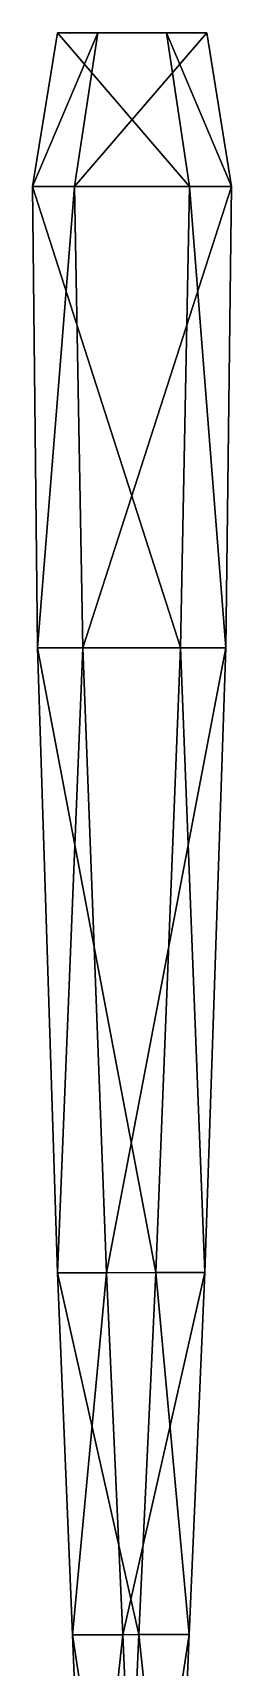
# Model space of a CAD drawing. Header units: metres. Extents: x -3.91 to 3.91, y -4.71 to 4.71.
# Drawn here: x 3.568 to 3.663, y 0.417 to 1.199 of the extents above; entities that cross this region are included whole.
import ezdxf

# ---------------------------------------------------------------- set-up
doc = ezdxf.new("R2010")
doc.units = ezdxf.units.M

msp = doc.modelspace()

# ---------------------------------------------------------------- linework, layer by layer
for points in [[(3.56811, 1.12501), (3.59931, 1.19848), (3.57996, 1.19852), (3.56811, 1.12501)], [(3.57996, 1.19852), (3.64318, 1.12507), (3.56811, 1.12501), (3.57996, 1.19852)], [(3.56811, 1.12501), (3.58809, 1.12498), (3.59931, 1.19848), (3.56811, 1.12501)], [(3.57996, 1.19852), (3.63207, 1.19855), (3.64318, 1.12507), (3.57996, 1.19852)], [(3.57996, 1.19852), (3.65142, 1.19851), (3.63207, 1.19855), (3.57996, 1.19852)], [(3.57996, 1.19852), (3.59931, 1.19848), (3.65142, 1.19851), (3.57996, 1.19852)], [(3.58809, 1.12498), (3.66317, 1.12503), (3.65142, 1.19851), (3.58809, 1.12498)], [(3.58809, 1.12498), (3.65142, 1.19851), (3.59931, 1.19848), (3.58809, 1.12498)], [(3.63207, 1.19855), (3.65142, 1.19851), (3.66317, 1.12503), (3.63207, 1.19855)], [(3.63207, 1.19855), (3.66317, 1.12503), (3.64318, 1.12507), (3.63207, 1.19855)], [(3.56811, 1.12501), (3.64318, 1.12507), (3.63892, 0.90461), (3.56811, 1.12501)], [(3.57036, 0.90452), (3.58809, 1.12498), (3.56811, 1.12501), (3.57036, 0.90452)], [(3.56811, 1.12501), (3.63892, 0.90461), (3.57036, 0.90452), (3.56811, 1.12501)], [(3.57036, 0.90452), (3.59205, 0.90449), (3.58809, 1.12498), (3.57036, 0.90452)], [(3.59205, 0.90449), (3.66317, 1.12503), (3.58809, 1.12498), (3.59205, 0.90449)], [(3.59205, 0.90449), (3.6606, 0.90457), (3.66317, 1.12503), (3.59205, 0.90449)], [(3.64318, 1.12507), (3.6606, 0.90457), (3.63892, 0.90461), (3.64318, 1.12507)], [(3.64318, 1.12507), (3.66317, 1.12503), (3.6606, 0.90457), (3.64318, 1.12507)], [(3.57036, 0.90452), (3.63892, 0.90461), (3.62707, 0.60591), (3.57036, 0.90452)], [(3.58001, 0.6058), (3.59205, 0.90449), (3.57036, 0.90452), (3.58001, 0.6058)], [(3.57036, 0.90452), (3.62707, 0.60591), (3.58001, 0.6058), (3.57036, 0.90452)], [(3.58001, 0.6058), (3.60345, 0.60577), (3.59205, 0.90449), (3.58001, 0.6058)], [(3.60345, 0.60577), (3.6606, 0.90457), (3.59205, 0.90449), (3.60345, 0.60577)], [(3.60345, 0.60577), (3.65051, 0.60588), (3.6606, 0.90457), (3.60345, 0.60577)], [(3.63892, 0.90461), (3.65051, 0.60588), (3.62707, 0.60591), (3.63892, 0.90461)], [(3.63892, 0.90461), (3.6606, 0.90457), (3.65051, 0.60588), (3.63892, 0.90461)], [(3.58001, 0.6058), (3.62707, 0.60591), (3.61891, 0.43285), (3.58001, 0.6058)], [(3.58718, 0.43273), (3.60345, 0.60577), (3.58001, 0.6058), (3.58718, 0.43273)], [(3.58001, 0.6058), (3.61891, 0.43285), (3.58718, 0.43273), (3.58001, 0.6058)], [(3.58718, 0.43273), (3.61133, 0.4327), (3.60345, 0.60577), (3.58718, 0.43273)], [(3.61133, 0.4327), (3.65051, 0.60588), (3.60345, 0.60577), (3.61133, 0.4327)], [(3.61133, 0.4327), (3.64306, 0.43282), (3.65051, 0.60588), (3.61133, 0.4327)], [(3.62707, 0.60591), (3.64306, 0.43282), (3.61891, 0.43285), (3.62707, 0.60591)], [(3.62707, 0.60591), (3.65051, 0.60588), (3.64306, 0.43282), (3.62707, 0.60591)], [(3.58718, 0.43273), (3.61891, 0.43285), (3.61166, 0.27164), (3.58718, 0.43273)], [(3.59372, 0.27152), (3.61133, 0.4327), (3.58718, 0.43273), (3.59372, 0.27152)], [(3.58718, 0.43273), (3.61166, 0.27164), (3.59372, 0.27152), (3.58718, 0.43273)], [(3.59372, 0.27152), (3.61832, 0.2715), (3.61133, 0.4327), (3.59372, 0.27152)], [(3.61832, 0.2715), (3.64306, 0.43282), (3.61133, 0.4327), (3.61832, 0.2715)], [(3.61891, 0.43285), (3.63626, 0.27162), (3.61166, 0.27164), (3.61891, 0.43285)], [(3.61832, 0.2715), (3.63626, 0.27162), (3.64306, 0.43282), (3.61832, 0.2715)], [(3.61891, 0.43285), (3.64306, 0.43282), (3.63626, 0.27162), (3.61891, 0.43285)]]:
    msp.add_lwpolyline(points)

doc.saveas('drawing.dxf')
